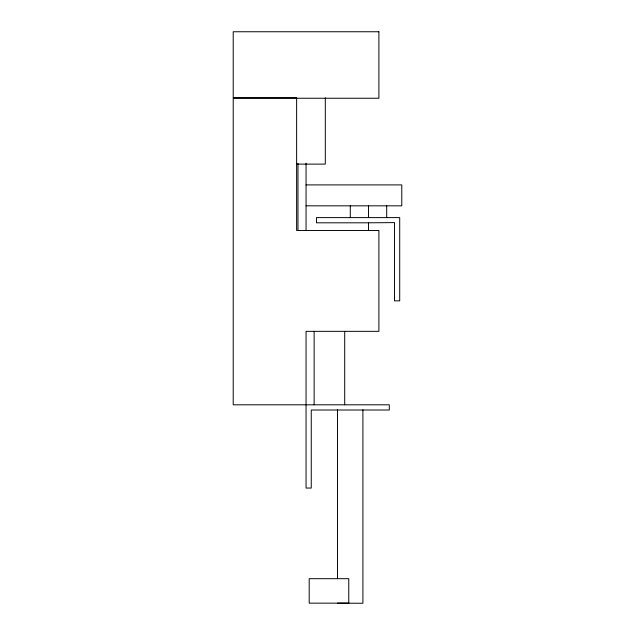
<?xml version="1.0" encoding="UTF-8"?>
<svg xmlns="http://www.w3.org/2000/svg" width="635" height="635" viewBox="0 0 635 635"><rect width="100%" height="100%" fill="white"/><g stroke="black" fill="none" stroke-linecap="round" stroke-linejoin="round"><path stroke-width="0.95" d="M368.49 222.806L394.502 222.599L394.502 300.855L399.709 300.855L399.709 217.607L316.46 217.607L316.46 222.806L368.49 222.806L368.49 230.505M296.426 164.116L325.303 164.116L325.303 97.782M306.054 184.904L401.788 184.904L401.788 205.827L306.054 205.827M348.766 603.147L309.197 603.147L309.197 578.691L348.766 578.691L348.766 603.25M386.699 205.78L386.699 217.607M368.49 205.78L368.49 217.607M362.902 409.742L362.902 603.25L337.526 603.147M350.282 205.78L350.282 217.607M344.702 331.343L344.702 404.805M337.51 409.75L337.51 578.691M314.135 331.343L314.135 404.805M306.054 163.124L306.054 230.576M297.974 163.386L297.974 230.505M378.897 31.75L233.212 31.75L233.212 97.727L296.624 97.727L296.624 230.505L378.897 230.505L378.897 331.343L306.054 331.343L306.054 488.053L311.253 488.053L311.253 410.012L389.303 410.012L389.303 404.805L233.212 404.805L233.212 98.242L378.897 98.242L378.897 31.75"/></g></svg>
